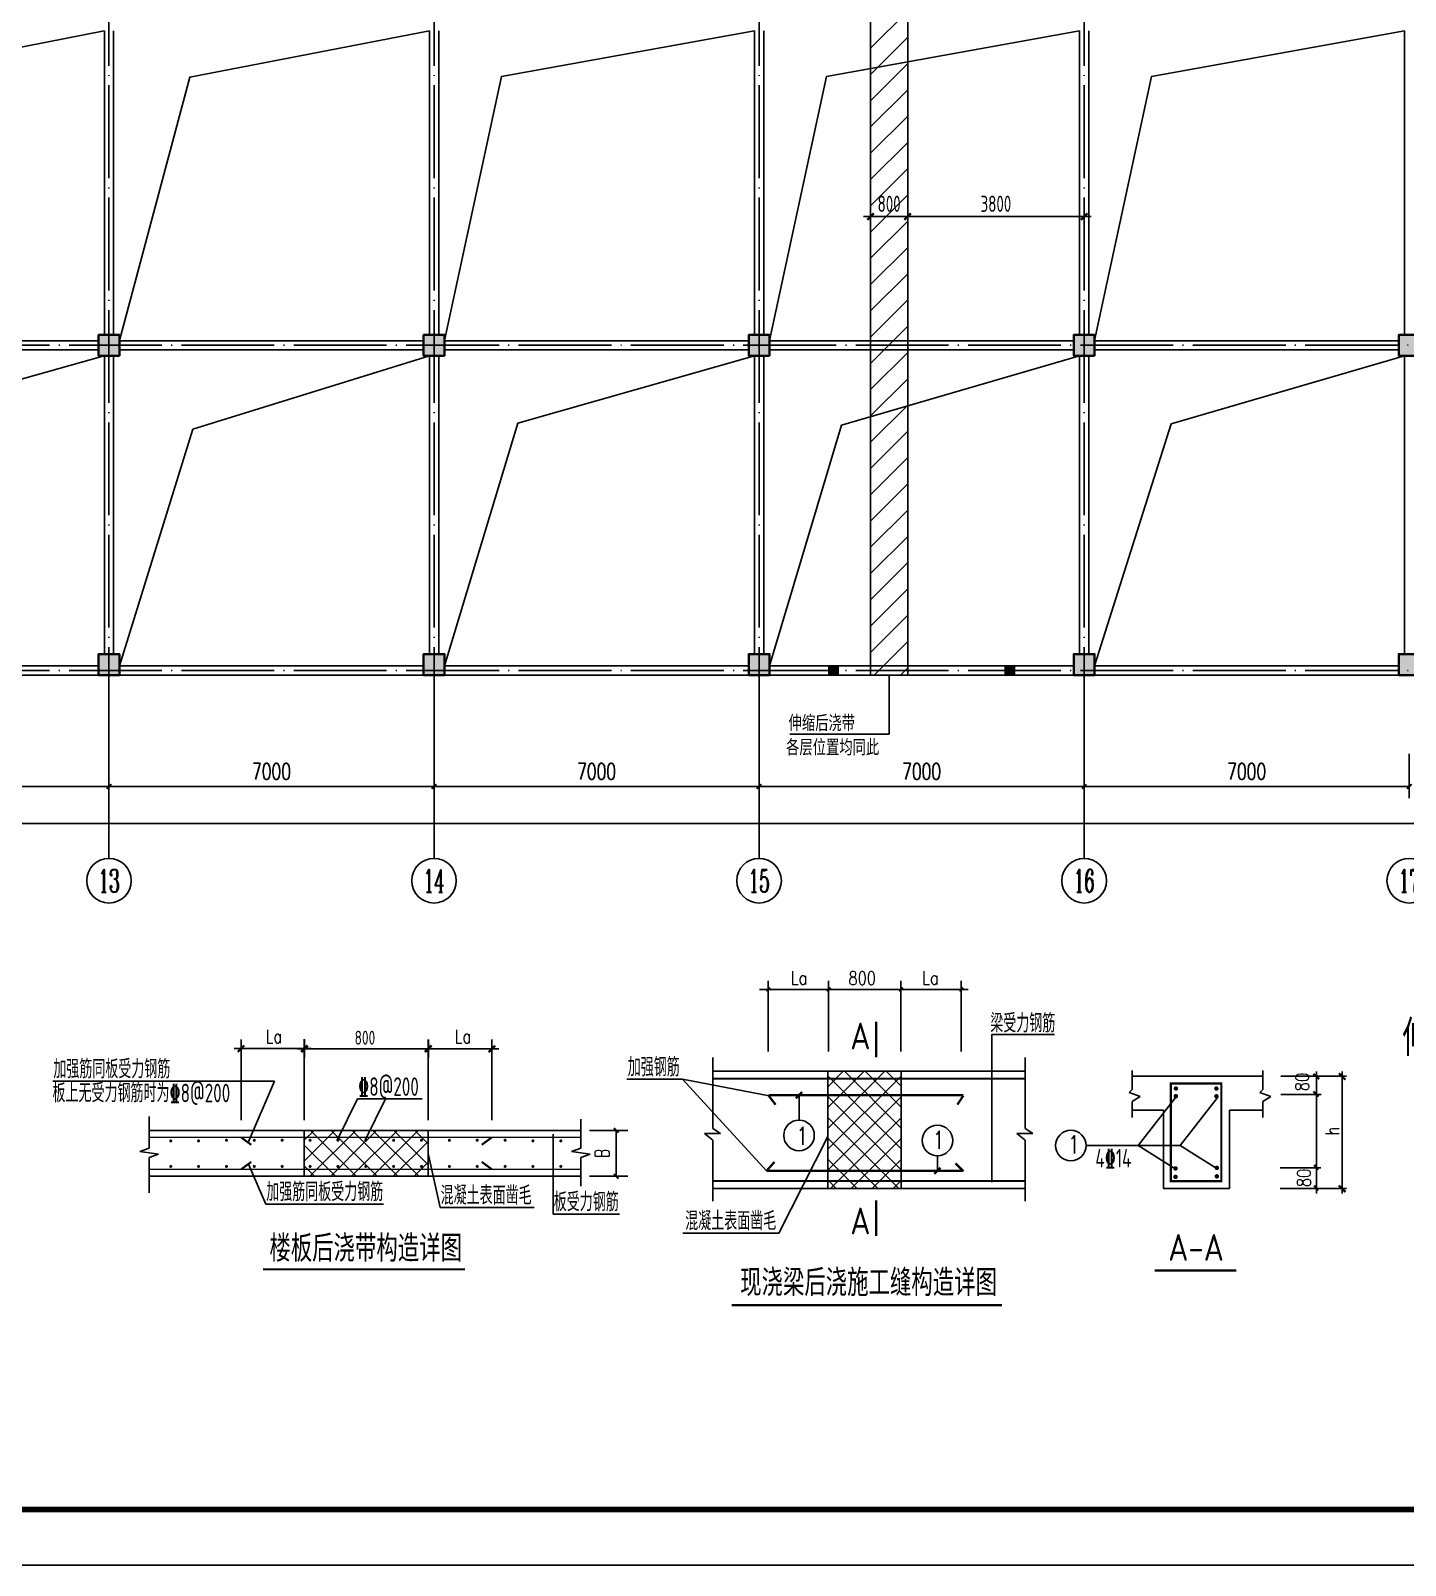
# Model space of a CAD drawing. Extents: x 8243024 to 8945023, y 669070 to 951310.
# Drawn here: x 8877504 to 8907104, y 880030 to 913076 of the extents above; entities that cross this region are included whole.
import ezdxf
from ezdxf.enums import TextEntityAlignment as Align

# ---------------------------------------------------------------- set-up
doc = ezdxf.new("R2010")
doc.units = 0
doc.header["$LTSCALE"] = 1000
doc.linetypes.add('CONTINOUS', pattern=[0])
doc.linetypes.add('DOTE', pattern=[2.42, 2, -0.2, 0.02, -0.2])
doc.layers.get('0').update_dxf_attribs({"linetype": 'CONTINUOUS'})
doc.layers.get('Defpoints').update_dxf_attribs({"linetype": 'CONTINUOUS'})
for name, color, linetype in [('1', 7, 'CONTINUOUS'), ('120', 7, 'CONTINUOUS'), ('AXIS', 3, 'CONTINUOUS'), ('AXIS_TEXT', 7, 'CONTINUOUS'), ('BEAM_CON', 4, 'CONTINUOUS'), ('DIM', 3, 'CONTINUOUS'), ('DIM1', 3, 'CONTINUOUS'), ('DOTE', 1, 'DOTE'), ('HATCH', 254, 'CONTINUOUS'), ('PUB_TE', 7, 'CONTINUOUS'), ('PUB_TEXT', 7, 'CONTINUOUS'), ('PUB_TITLE', 255, 'CONTINUOUS'), ('STAIR', 2, 'CONTINUOUS'), ('TEXT', 7, 'CONTINUOUS'), ('TK', 4, 'CONTINUOUS'), ('柱涂实', 54, 'CONTINUOUS')]:
    doc.layers.add(name, color=color, linetype=linetype)
doc.layers.add('柱', color=2, linetype='CONTINUOUS', lineweight=35)
doc.styles.add('-宋体', font='', dxfattribs={"width": 0.8})
doc.styles.add('_HZTXT', font='tssdeng.shx', dxfattribs={"width": 0.7, "bigfont": 'HZTXT.shx'})
doc.styles.add('_TCH_AXIS', font='COMPLEX', dxfattribs={"bigfont": 'GBCBIG'})
doc.styles.add('COMPLEX', font='COMPLEX')
doc.styles.add('DIM_FONT', font='SIMPLEX', dxfattribs={"width": 0.7, "bigfont": 'GBCBIG'})
doc.styles.get("Standard").update_dxf_attribs({"font": 'tssdeng.shx', "height": 3})
doc.styles.add('TSSD_Dimension', font='Tssdeng.shx', dxfattribs={"width": 0.7, "bigfont": 'tssdchn.shx'})
doc.styles.add('TSSD_REIN', font='Tssdeng.shx', dxfattribs={"width": 0.7, "bigfont": 'hztxt.shx'})
doc.styles.get('-宋体').set_extended_font_data('SimSun')
doc.dimstyles.new('DIMN', dxfattribs={"dimtxt": 300, "dimasz": 100, "dimexe": 250, "dimexo": 300, "dimgap": 150, "dimtad": 1, "dimdec": 0, "dimzin": 0, "dimdsep": 46, "dimtxsty": 'DIM_FONT', "dimblk": 'ARCHTICK', "dimcen": 0.09, "dimclrt": 7, "dimazin": 2, "dimtfac": 1, "dimtdec": 0, "dimtix": 1, "dimtmove": 2, "dimatfit": 3, "dimldrblk": 'ARCHTICK', "dimfxl": 0, "dimtolj": 1, "dimtzin": 0, "dimarcsym": 0})
doc.dimstyles.new('DIMN$0', dxfattribs={"dimtxt": 300, "dimasz": 1, "dimexe": 250, "dimexo": 300, "dimgap": 150, "dimtad": 1, "dimdec": 0, "dimdsep": 46, "dimtxsty": 'DIM_FONT', "dimblk": '_DIMX', "dimcen": 2.5, "dimclrt": 7, "dimadec": 0, "dimazin": 0, "dimtfac": 1, "dimtdec": 0, "dimtix": 1, "dimtmove": 2, "dimatfit": 3, "dimldrblk": '_DIMX', "dimfxl": 0, "dimtolj": 1, "dimtzin": 0, "dimarcsym": 0})
doc.dimstyles.new('TSSD_100_100$0', dxfattribs={"dimtxt": 350, "dimasz": 100, "dimexe": 250, "dimexo": 150, "dimgap": 100, "dimtad": 1, "dimdec": 0, "dimzin": 0, "dimdsep": 46, "dimtxsty": 'TSSD_Dimension', "dimblk": '_TSDBK', "dimblk1": '_TSDBK', "dimblk2": '_TSDBK', "dimsah": 1, "dimcen": 0, "dimclrt": 7, "dimadec": 0, "dimazin": 0, "dimtfac": 1, "dimtdec": 0, "dimtix": 1, "dimtmove": 2, "dimatfit": 3, "dimldrblk": '_TSDBK', "dimfxl": 0, "dimtolj": 1, "dimtzin": 0, "dimarcsym": 0})

# ---------------------------------------------------------------- blocks, each defined once
blk = doc.blocks.new('_ArchTick')
at = {"color": 0, "linetype": 'ByBlock', "const_width": 0.4}
blk.add_lwpolyline([(-0.5, -0.5), (0.5, 0.5)], dxfattribs=at)
blk = doc.blocks.new('*D558')
at = {"layer": 'AXIS', "color": 0, "lineweight": -2}
for p, q in [((8872189, 897501), (8872189, 896551)), ((8879189, 897501), (8879189, 896551)), ((8872189, 896801), (8879189, 896801))]:
    blk.add_line(p, q, dxfattribs=at)
at = {"layer": 'Defpoints', "color": 0}
for p in [(8872189, 897801), (8879189, 897801), (8879189, 896801)]:
    blk.add_point(p, dxfattribs=at)
at = {"layer": 'AXIS', "color": 0, "lineweight": -2, "xscale": 100, "yscale": 100, "zscale": 100, "rotation": 180}
blk.add_blockref('_ArchTick', (8872189, 896801), dxfattribs=at)
at = {"layer": 'AXIS', "color": 0, "lineweight": -2, "xscale": 100, "yscale": 100, "zscale": 100}
blk.add_blockref('_ArchTick', (8879189, 896801), dxfattribs=at)
at = {"layer": 'AXIS', "color": 7, "insert": (8875689, 897126), "char_height": 350, "attachment_point": 5, "style": 'DIM_FONT'}
blk.add_mtext('\\A1;7000', dxfattribs=at)
blk = doc.blocks.new('ARCHTICK')
at = {"layer": 'DIM1'}
blk.add_line((0.99, 0), (-1, 0), dxfattribs=at)
at = {"layer": 'DIM1', "const_width": 0.0955}
blk.add_lwpolyline([(-0.48, -0.48), (0.48, 0.48)], dxfattribs=at)
at = {"layer": 'TK', "linetype": 'Continuous'}
blk.add_line((0, -1.11), (0, 1.22), dxfattribs=at)
blk = doc.blocks.new('*D559')
at = {"layer": 'AXIS', "color": 0, "lineweight": -2}
for p, q in [((8879189, 897501), (8879189, 896551)), ((8886189, 897501), (8886189, 896551)), ((8879189, 896801), (8886189, 896801))]:
    blk.add_line(p, q, dxfattribs=at)
at = {"layer": 'Defpoints', "color": 0}
for p in [(8879189, 897801), (8886189, 897801), (8886189, 896801)]:
    blk.add_point(p, dxfattribs=at)
at = {"layer": 'AXIS', "color": 0, "lineweight": -2, "xscale": 100, "yscale": 100, "zscale": 100, "rotation": 180}
blk.add_blockref('_ArchTick', (8879189, 896801), dxfattribs=at)
at = {"layer": 'AXIS', "color": 0, "lineweight": -2, "xscale": 100, "yscale": 100, "zscale": 100}
blk.add_blockref('_ArchTick', (8886189, 896801), dxfattribs=at)
at = {"layer": 'AXIS', "color": 7, "insert": (8882689, 897126), "char_height": 350, "attachment_point": 5, "style": 'DIM_FONT'}
blk.add_mtext('\\A1;7000', dxfattribs=at)
blk = doc.blocks.new('*D560')
at = {"layer": 'AXIS', "color": 0, "lineweight": -2}
for p, q in [((8886189, 897501), (8886189, 896551)), ((8893189, 897501), (8893189, 896551)), ((8886189, 896801), (8893189, 896801))]:
    blk.add_line(p, q, dxfattribs=at)
at = {"layer": 'Defpoints', "color": 0}
for p in [(8886189, 897801), (8893189, 897801), (8893189, 896801)]:
    blk.add_point(p, dxfattribs=at)
at = {"layer": 'AXIS', "color": 0, "lineweight": -2, "xscale": 100, "yscale": 100, "zscale": 100, "rotation": 180}
blk.add_blockref('_ArchTick', (8886189, 896801), dxfattribs=at)
at = {"layer": 'AXIS', "color": 0, "lineweight": -2, "xscale": 100, "yscale": 100, "zscale": 100}
blk.add_blockref('_ArchTick', (8893189, 896801), dxfattribs=at)
at = {"layer": 'AXIS', "color": 7, "insert": (8889689, 897126), "char_height": 350, "attachment_point": 5, "style": 'DIM_FONT'}
blk.add_mtext('\\A1;7000', dxfattribs=at)
blk = doc.blocks.new('*D561')
at = {"layer": 'AXIS', "color": 0, "lineweight": -2}
for p, q in [((8893189, 897501), (8893189, 896551)), ((8900189, 897501), (8900189, 896551)), ((8893189, 896801), (8900189, 896801))]:
    blk.add_line(p, q, dxfattribs=at)
at = {"layer": 'Defpoints', "color": 0}
for p in [(8893189, 897801), (8900189, 897801), (8900189, 896801)]:
    blk.add_point(p, dxfattribs=at)
at = {"layer": 'AXIS', "color": 0, "lineweight": -2, "xscale": 100, "yscale": 100, "zscale": 100, "rotation": 180}
blk.add_blockref('_ArchTick', (8893189, 896801), dxfattribs=at)
at = {"layer": 'AXIS', "color": 0, "lineweight": -2, "xscale": 100, "yscale": 100, "zscale": 100}
blk.add_blockref('_ArchTick', (8900189, 896801), dxfattribs=at)
at = {"layer": 'AXIS', "color": 7, "insert": (8896689, 897126), "char_height": 350, "attachment_point": 5, "style": 'DIM_FONT'}
blk.add_mtext('\\A1;7000', dxfattribs=at)
blk = doc.blocks.new('*D562')
at = {"layer": 'AXIS', "color": 0, "lineweight": -2}
for p, q in [((8900189, 897501), (8900189, 896551)), ((8907189, 897501), (8907189, 896551)), ((8900189, 896801), (8907189, 896801))]:
    blk.add_line(p, q, dxfattribs=at)
at = {"layer": 'Defpoints', "color": 0}
for p in [(8900189, 897801), (8907189, 897801), (8907189, 896801)]:
    blk.add_point(p, dxfattribs=at)
at = {"layer": 'AXIS', "color": 0, "lineweight": -2, "xscale": 100, "yscale": 100, "zscale": 100, "rotation": 180}
blk.add_blockref('_ArchTick', (8900189, 896801), dxfattribs=at)
at = {"layer": 'AXIS', "color": 0, "lineweight": -2, "xscale": 100, "yscale": 100, "zscale": 100}
blk.add_blockref('_ArchTick', (8907189, 896801), dxfattribs=at)
at = {"layer": 'AXIS', "color": 7, "insert": (8903689, 897126), "char_height": 350, "attachment_point": 5, "style": 'DIM_FONT'}
blk.add_mtext('\\A1;7000', dxfattribs=at)
blk = doc.blocks.new('*D567')
at = {"layer": 'AXIS', "color": 0, "lineweight": -2}
for p, q in [((8801889, 897201), (8801889, 895751)), ((8930189, 897201), (8930189, 895751)), ((8801889, 896001), (8930189, 896001))]:
    blk.add_line(p, q, dxfattribs=at)
at = {"layer": 'Defpoints', "color": 0}
for p in [(8801889, 897501), (8930189, 897501), (8930189, 896001)]:
    blk.add_point(p, dxfattribs=at)
at = {"layer": 'AXIS', "color": 0, "lineweight": -2, "xscale": 100, "yscale": 100, "zscale": 100, "rotation": 180}
blk.add_blockref('_ArchTick', (8801889, 896001), dxfattribs=at)
at = {"layer": 'AXIS', "color": 0, "lineweight": -2, "xscale": 100, "yscale": 100, "zscale": 100}
blk.add_blockref('_ArchTick', (8930189, 896001), dxfattribs=at)
at = {"layer": 'AXIS', "color": 7, "insert": (8866039, 896326), "char_height": 350, "attachment_point": 5, "style": 'DIM_FONT'}
blk.add_mtext('\\A1;128300', dxfattribs=at)
blk = doc.blocks.new('_AXISO')
blk.add_circle((0, 0), 0.5)
at = {"layer": 'AXIS_TEXT', "style": 'COMPLEX', "width": 1.041667}
blk.add_attdef('A', text='', height=0.56, dxfattribs=at).set_placement((-0.25, -0.28), (0.25, -0.28), align=Align.FIT)
blk = doc.blocks.new('1b')
at = {"layer": '柱涂实'}
for points in [[(7874499, 887933), (7874499, 888383), (7874049, 888383), (7874049, 887933)], [(7881499, 887933), (7881499, 888383), (7881049, 888383), (7881049, 887933)], [(7888499, 887933), (7888499, 888383), (7888049, 888383), (7888049, 887933)], [(7895499, 887933), (7895499, 888383), (7895049, 888383), (7895049, 887933)], [(7902499, 887933), (7902499, 888383), (7902049, 888383), (7902049, 887933)], [(7874499, 881058), (7874499, 881508), (7874049, 881508), (7874049, 881058)], [(7881499, 881058), (7881499, 881508), (7881049, 881508), (7881049, 881058)], [(7888499, 881058), (7888499, 881508), (7888049, 881508), (7888049, 881058)], [(7895499, 881058), (7895499, 881508), (7895049, 881508), (7895049, 881058)], [(7902499, 881058), (7902499, 881508), (7902049, 881508), (7902049, 881058)]]:
    blk.add_hatch(color=256, dxfattribs=at).paths.add_polyline_path(points)
at = {"layer": 'BEAM_CON'}
for p, q in [((7874174, 888383), (7874174, 894933)), ((7874374, 888383), (7874374, 894933)), ((7881174, 888383), (7881174, 894933)), ((7881374, 888383), (7881374, 894933)), ((7888174, 888383), (7888174, 894933)), ((7888374, 888383), (7888374, 894933)), ((7895174, 888383), (7895174, 894933)), ((7895374, 888383), (7895374, 894933)), ((7902174, 888383), (7902174, 894933)), ((7867499, 888258), (7874049, 888258)), ((7867499, 888058), (7874049, 888058)), ((7874499, 888258), (7881049, 888258)), ((7874499, 888058), (7881049, 888058)), ((7881499, 888258), (7888049, 888258)), ((7881499, 888058), (7888049, 888058)), ((7888499, 888258), (7895049, 888258)), ((7888499, 888058), (7895049, 888058)), ((7895499, 888258), (7902049, 888258)), ((7895499, 888058), (7902049, 888058)), ((7874174, 881508), (7874174, 887933)), ((7874374, 881508), (7874374, 887933)), ((7881174, 881508), (7881174, 887933)), ((7881374, 881508), (7881374, 887933)), ((7888174, 881508), (7888174, 887933)), ((7888374, 881508), (7888374, 887933)), ((7895174, 881508), (7895174, 887933)), ((7895374, 881508), (7895374, 887933)), ((7902174, 881508), (7902174, 887933)), ((7867499, 881258), (7874049, 881258)), ((7867499, 881058), (7874049, 881058)), ((7874499, 881258), (7881049, 881258)), ((7874499, 881058), (7881049, 881058)), ((7881499, 881258), (7888049, 881258)), ((7881499, 881058), (7888049, 881058)), ((7888499, 881258), (7895049, 881258)), ((7888499, 881058), (7895049, 881058)), ((7895499, 881258), (7902049, 881258)), ((7895499, 881058), (7902049, 881058))]:
    blk.add_line(p, q, dxfattribs=at)
at = {"layer": '柱'}
for points in [[(7874499, 887933), (7874499, 888383), (7874049, 888383), (7874049, 887933)], [(7881499, 887933), (7881499, 888383), (7881049, 888383), (7881049, 887933)], [(7888499, 887933), (7888499, 888383), (7888049, 888383), (7888049, 887933)], [(7895499, 887933), (7895499, 888383), (7895049, 888383), (7895049, 887933)], [(7902499, 887933), (7902499, 888383), (7902049, 888383), (7902049, 887933)], [(7874499, 881058), (7874499, 881508), (7874049, 881508), (7874049, 881058)], [(7881499, 881058), (7881499, 881508), (7881049, 881508), (7881049, 881058)], [(7888499, 881058), (7888499, 881508), (7888049, 881508), (7888049, 881058)], [(7895499, 881058), (7895499, 881508), (7895049, 881508), (7895049, 881058)], [(7902499, 881058), (7902499, 881508), (7902049, 881508), (7902049, 881058)]]:
    blk.add_lwpolyline(points, close=True, dxfattribs=at)
at = {"layer": '柱涂实', "linetype": 'Continuous'}
for points in [[(7874499, 887933), (7874499, 888383), (7874049, 888383), (7874049, 887933)], [(7881499, 887933), (7881499, 888383), (7881049, 888383), (7881049, 887933)], [(7888499, 887933), (7888499, 888383), (7888049, 888383), (7888049, 887933)], [(7895499, 887933), (7895499, 888383), (7895049, 888383), (7895049, 887933)], [(7902499, 887933), (7902499, 888383), (7902049, 888383), (7902049, 887933)], [(7874499, 881058), (7874499, 881508), (7874049, 881508), (7874049, 881058)], [(7881499, 881058), (7881499, 881508), (7881049, 881508), (7881049, 881058)], [(7888499, 881058), (7888499, 881508), (7888049, 881508), (7888049, 881058)], [(7895499, 881058), (7895499, 881508), (7895049, 881508), (7895049, 881058)], [(7902499, 881058), (7902499, 881508), (7902049, 881508), (7902049, 881058)]]:
    blk.add_lwpolyline(points, close=True, dxfattribs=at)
blk = doc.blocks.new('_DIMX')
blk.add_line((-150, 0), (150, 0))
at = {"const_width": 50}
blk.add_lwpolyline([(-70, -70), (70, 70)], dxfattribs=at)
blk = doc.blocks.new('*D3665')
at = {"layer": 'AXIS', "color": 0, "lineweight": -2}
for p, q in [((8889537, 889395), (8890361, 889395)), ((8890111, 889395), (8890111, 888407)), ((8889537, 888407), (8890361, 888407))]:
    blk.add_line(p, q, dxfattribs=at)
at = {"layer": 'Defpoints', "color": 0}
for p in [(8889237, 889395), (8889237, 888407), (8890111, 888407)]:
    blk.add_point(p, dxfattribs=at)
at = {"layer": 'AXIS', "color": 0, "lineweight": -2, "xscale": 100, "yscale": 100, "zscale": 100}
for p, rotation in [((8890111, 889395), 90), ((8890111, 888407), 270)]:
    blk.add_blockref('_ArchTick', p, dxfattribs=dict(at, rotation=rotation))
at = {"layer": 'AXIS', "color": 7, "insert": (8889811, 888901), "char_height": 300, "attachment_point": 5, "rotation": 90, "style": 'DIM_FONT'}
blk.add_mtext('\\A1;B', dxfattribs=at)
blk = doc.blocks.new('_TSDBK')
blk.add_line((-1, 0), (1.5, 0))
at = {"const_width": 0.5}
blk.add_lwpolyline([(-0.7, -0.7), (0.7, 0.7)], dxfattribs=at)
blk = doc.blocks.new('*D3759')
at = {"layer": 'Defpoints', "color": 0}
for p in [(8896389, 909074), (8895589, 908489), (8896389, 908489)]:
    blk.add_point(p, dxfattribs=at)
at = {"layer": 'DIM', "color": 0, "lineweight": -2}
for p, q in [((8895589, 908639), (8895589, 909324)), ((8896389, 908639), (8896389, 909324)), ((8895689, 909074), (8896289, 909074))]:
    blk.add_line(p, q, dxfattribs=at)
at = {"layer": 'DIM', "color": 0, "lineweight": -2, "xscale": 100, "yscale": 100, "zscale": 100, "rotation": 180}
blk.add_blockref('_TSDBK', (8895589, 909074), dxfattribs=at)
at = {"layer": 'DIM', "color": 0, "lineweight": -2, "xscale": 100, "yscale": 100, "zscale": 100}
blk.add_blockref('_TSDBK', (8896389, 909074), dxfattribs=at)
at = {"layer": 'DIM', "color": 7, "insert": (8895989, 909349), "char_height": 350, "attachment_point": 5, "style": 'TSSD_Dimension'}
blk.add_mtext('\\A1;800', dxfattribs=at)
blk = doc.blocks.new('*D3760')
at = {"layer": 'Defpoints', "color": 0}
for p in [(8900189, 909074), (8896389, 908489), (8900189, 908489)]:
    blk.add_point(p, dxfattribs=at)
at = {"layer": 'DIM', "color": 0, "lineweight": -2}
for p, q in [((8896389, 908639), (8896389, 909324)), ((8900189, 908639), (8900189, 909324)), ((8896489, 909074), (8900089, 909074))]:
    blk.add_line(p, q, dxfattribs=at)
at = {"layer": 'DIM', "color": 0, "lineweight": -2, "xscale": 100, "yscale": 100, "zscale": 100, "rotation": 180}
blk.add_blockref('_TSDBK', (8896389, 909074), dxfattribs=at)
at = {"layer": 'DIM', "color": 0, "lineweight": -2, "xscale": 100, "yscale": 100, "zscale": 100}
blk.add_blockref('_TSDBK', (8900189, 909074), dxfattribs=at)
at = {"layer": 'DIM', "color": 7, "insert": (8898289, 909349), "char_height": 350, "attachment_point": 5, "style": 'TSSD_Dimension'}
blk.add_mtext('\\A1;3800', dxfattribs=at)

msp = doc.modelspace()

# ---------------------------------------------------------------- hatches: boundary and pattern name
h = msp.add_hatch()
h.set_pattern_fill('HOLE_MATETIEL', color=256, scale=100, style=0, pattern_type=2)
h.set_pattern_definition([(45, (8769962.65, 956908.12), (-224.5064, 224.5064), []), (135, (8769962.65, 956908.12), (-224.5064, -224.5064), [])])
h.paths.add_polyline_path([(8896245.8, 890667.1), (8894670.5, 890667.1), (8894670.5, 890509), (8896245.8, 890509)])
h.paths.add_polyline_path([(8896245.8, 890509), (8894670.5, 890509), (8894670.5, 890153.4), (8896245.8, 890153.4)])
h.paths.add_polyline_path([(8896245.8, 890153.4), (8894670.5, 890153.4), (8894670.5, 888526.2), (8896245.8, 888526.2)])
h.paths.add_polyline_path([(8896245.8, 888526.2), (8894670.5, 888526.2), (8894670.5, 888304.5), (8896245.8, 888304.5)])
h.paths.add_polyline_path([(8896245.8, 888304.5), (8894670.5, 888304.5), (8894670.5, 888146.5), (8896245.8, 888146.5)])
h = msp.add_hatch()
h.set_pattern_fill('HOLE_MATETIEL', color=256, scale=100, style=0, pattern_type=2)
h.set_pattern_definition([(45, (8746392.4, 956034.18), (-224.5064, 224.5064), []), (135, (8746392.4, 956034.18), (-224.5064, -224.5064), [])])
h.paths.add_polyline_path([(8886061.4, 889244.8), (8886061.4, 889394.8), (8883394.7, 889394.8), (8883394.7, 889244.8)])
h.paths.add_polyline_path([(8883394.7, 889244.8), (8883394.7, 888557.2), (8886061.4, 888557.2), (8886061.4, 889244.8)])
h.paths.add_polyline_path([(8884703.1, 889182.4, -1), (8884735.6, 889182.4, -1)], flags=16)
h.paths.add_polyline_path([(8884735.6, 888619.5, -1), (8884703.1, 888619.5, -1)], flags=16)
h.paths.add_polyline_path([(8884135.6, 889182.4, -1), (8884103.1, 889182.4, -1)], flags=16)
h.paths.add_polyline_path([(8884135.6, 888619.5, -1), (8884103.1, 888619.5, -1)], flags=16)
h.paths.add_polyline_path([(8885303.1, 889182.4, -1), (8885335.6, 889182.4, -1)], flags=16)
h.paths.add_polyline_path([(8885303.1, 888619.5, -1), (8885335.6, 888619.5, -1)], flags=16)
h.paths.add_polyline_path([(8883535.6, 889182.4, -1), (8883503.1, 889182.4, -1)], flags=16)
h.paths.add_polyline_path([(8883535.6, 888619.5, -1), (8883503.1, 888619.5, -1)], flags=16)
h.paths.add_polyline_path([(8885903.1, 889182.4, -1), (8885935.6, 889182.4, -1)], flags=16)
h.paths.add_polyline_path([(8885903.1, 888619.5, -1), (8885935.6, 888619.5, -1)], flags=16)
h.paths.add_polyline_path([(8886061.4, 888407.2), (8886061.4, 888557.2), (8883394.7, 888557.2), (8883394.7, 888407.2)])
at = {"layer": 'HATCH'}
h = msp.add_hatch(dxfattribs=at)
h.set_pattern_fill('METAL', color=256, scale=100, style=0)
h.set_pattern_definition([(45, (111941.84, -2e-09), (-282.842712, 282.842712), [])])
h.paths.add_polyline_path([(8896389.1, 941401.3), (8895589.1, 941401.3), (8895589.1, 899201.3), (8896389.1, 899201.3)])
for points in [[(8894889.1, 899401.3), (8894689.1, 899401.3), (8894689.1, 899201.3), (8894889.1, 899201.3)], [(8898689.2, 899401.3), (8898489.2, 899401.3), (8898489.2, 899201.3), (8898689.2, 899201.3)]]:
    msp.add_hatch(color=256, dxfattribs=at).paths.add_polyline_path(points)

# ---------------------------------------------------------------- linework, layer by layer
for p, q in [((8895989.1, 897928.7), (8895989.1, 899201.3)), ((8893848.3, 897928.7), (8895989.1, 897928.7)), ((8892195.5, 890968.2), (8892195.5, 889439.4)), ((8898919.1, 890968.2), (8898919.1, 889439.4)), ((8884103.8, 889182.4), (8884540.3, 890074.3)), ((8884540.3, 890074.3), (8885931.5, 890074.3)), ((8884708.9, 889182.4), (8885145.3, 890074.3)), ((8894049.2, 889773.1), (8894049.2, 890153.4)), ((8902164.7, 890107.2), (8901354.8, 889067.6)), ((8903064.8, 890107.2), (8902254.8, 889067.6)), ((8894049.2, 889616.2), (8894049.2, 889813.3)), ((8892360, 889329.7), (8892012.6, 889329.7)), ((8892012.6, 889329.7), (8892195.5, 889183.5)), ((8892195.5, 889439.4), (8892360, 889329.7)), ((8898736.3, 889329.7), (8898919.1, 889183.5)), ((8899083.7, 889329.7), (8898736.3, 889329.7)), ((8898919.1, 889439.4), (8899083.7, 889329.7)), ((8892195.5, 889183.5), (8892195.5, 887869)), ((8898919.1, 889183.5), (8898919.1, 887869)), ((8902254.8, 889067.6), (8900231, 889067.6)), ((8902164.7, 888562.2), (8901354.8, 889067.6)), ((8903064.8, 888562.2), (8902254.8, 889067.6)), ((8886061.4, 888901), (8886319.7, 887733.1)), ((8897030.1, 888848.6), (8897030.1, 888526.2))]:
    msp.add_line(p, q)
at = {"color": 0, "linetype": 'ByBlock'}
for p, q in [((8882033.6, 889612.3), (8882033.6, 891350.9)), ((8883394.7, 889612.3), (8883394.7, 891356.1)), ((8883400.9, 890961.3), (8883400.9, 891350.9)), ((8886061.4, 889612.3), (8886061.4, 891350.9)), ((8886067.6, 890961.3), (8886067.6, 891350.9)), ((8887434.8, 889612.3), (8887434.8, 891350.9)), ((8883393.7, 891156.1), (8881883.6, 891156.1)), ((8883401.9, 891150.9), (8886066.6, 891150.9)), ((8886062.4, 891150.9), (8887583.3, 891150.9)), ((8883394.7, 889612.3), (8883394.7, 890454.9)), ((8886061.4, 889612.3), (8886061.4, 890454.9))]:
    msp.add_line(p, q, dxfattribs=at)
for points in [[(8895589.1, 941401.3), (8896389.1, 941401.3), (8896389.1, 899201.3), (8895589.1, 899201.3)], [(8894689.1, 899401.3), (8894889.1, 899401.3), (8894889.1, 899201.3), (8894689.1, 899201.3)]]:
    msp.add_lwpolyline(points, close=True)
for points in [[(8879089.1, 913076.3), (8873675.5, 912008), (8872414.1, 906401.3)], [(8886089.1, 913076.3), (8880927.3, 912076.7), (8879414.1, 906401.3)], [(8893089.1, 913076.3), (8887642.5, 912091.6), (8886414.1, 906401.3)], [(8900089.1, 913076.3), (8894642.5, 912091.6), (8893414.1, 906401.3)], [(8907089.1, 913076.3), (8901642.5, 912091.6), (8900414.1, 906401.3)], [(8879089.1, 906076.3), (8873906.2, 904616.1), (8872414.1, 899401.3)], [(8886089.1, 906076.3), (8880998.5, 904495), (8879414.1, 899401.3)], [(8893089.1, 906076.3), (8887996.4, 904625.2), (8886414.1, 899401.3)], [(8900089.1, 906076.3), (8894963.6, 904585.1), (8893414.1, 899401.3)], [(8907089.1, 906076.3), (8902063.9, 904608.8), (8900414.1, 899401.3)]]:
    msp.add_lwpolyline(points)
at = {"elevation": -337500}
msp.add_lwpolyline([(8898489.2, 899401.3), (8898689.2, 899401.3), (8898689.2, 899201.3), (8898489.2, 899201.3)], close=True, dxfattribs=at)
for points, const_width in [([(8880056.4, 889244.8), (8889348.4, 889244.8)], 30), ([(8882035.2, 889244.8), (8882253, 889085.3)], 45), ([(8887434.8, 889244.8), (8887217, 889085.3)], 45), ([(8882035.2, 888557.2), (8882253, 888716.7)], 45), ([(8887434.8, 888557.2), (8887217, 888716.7)], 45), ([(8880056.4, 888557.2), (8889348.4, 888557.2)], 30), ([(8881727.7, 888557.2), (8887728.4, 888557.2)], 30), ([(8895709.5, 887119.1), (8895709.5, 887890)], 48), ([(8901704.7, 886379.6), (8903464.4, 886379.6)], 48)]:
    msp.add_lwpolyline(points, dxfattribs=dict(const_width=const_width))
at = {"layer": '1', "color": 3, "linetype": 'CONTINOUS'}
for p, q in [((8877979.5, 890452.9), (8882754.6, 890452.9)), ((8882185, 889135), (8882754.6, 890452.9)), ((8880056.4, 889694.8), (8880056.4, 889012.8)), ((8889348.4, 889636), (8889348.4, 889012.8)), ((8880056.4, 889394.8), (8889348.4, 889394.8)), ((8883394.7, 889394.8), (8883394.7, 888407.2)), ((8886061.4, 889394.8), (8886061.4, 888407.2)), ((8888755.8, 889314.1), (8888755.8, 887590.8)), ((8880056.4, 889012.8), (8879856.4, 888942.8)), ((8889348.4, 889012.8), (8889148.4, 888942.8)), ((8879856.4, 888942.8), (8880256.4, 888882.8)), ((8880256.4, 888882.8), (8880056.4, 888812.8)), ((8880056.4, 888812.8), (8880056.4, 888053.6)), ((8882190.5, 888670.9), (8882563.8, 887808.3)), ((8889148.4, 888942.8), (8889548.4, 888882.8)), ((8889548.4, 888882.8), (8889348.4, 888812.8)), ((8889348.4, 888812.8), (8889348.4, 888190.7)), ((8880056.4, 888407.2), (8882894.7, 888407.2)), ((8882894.7, 888407.2), (8889348.4, 888407.2)), ((8882563.8, 887808.3), (8885097.5, 887808.3)), ((8888755.8, 887590.8), (8890184.3, 887590.8))]:
    msp.add_line(p, q, dxfattribs=at)
at = {"layer": '1', "color": 3, "linetype": 'CONTINOUS', "const_width": 32.5}
for points in [[(8880503.1, 889168.9, 1), (8880535.6, 889168.9, 1)], [(8881103.1, 889168.9, 1), (8881135.6, 889168.9, 1)], [(8881703.1, 889182.4, 1), (8881735.6, 889182.4, 1)], [(8882303.1, 889182.4, 1), (8882335.6, 889182.4, 1)], [(8882903.1, 889182.4, 1), (8882935.6, 889182.4, 1)], [(8883503.1, 889182.4, 1), (8883535.6, 889182.4, 1)], [(8884103.1, 889182.4, 1), (8884135.6, 889182.4, 1)], [(8884703.1, 889182.4, 1), (8884735.6, 889182.4, 1)], [(8885303.1, 889182.4, 1), (8885335.6, 889182.4, 1)], [(8885903.1, 889182.4, 1), (8885935.6, 889182.4, 1)], [(8886503.1, 889182.4, 1), (8886535.6, 889182.4, 1)], [(8887103.1, 889182.4, 1), (8887135.6, 889182.4, 1)], [(8887703.1, 889182.4, 1), (8887735.6, 889182.4, 1)], [(8888303.1, 889168.9, 1), (8888335.6, 889168.9, 1)], [(8888903.1, 889168.9, 1), (8888935.6, 889168.9, 1)], [(8880503.1, 888619.5, 1), (8880535.6, 888619.5, 1)], [(8881103.1, 888619.5, 1), (8881135.6, 888619.5, 1)], [(8881703.1, 888619.5, 1), (8881735.6, 888619.5, 1)], [(8882303.1, 888619.5, 1), (8882335.6, 888619.5, 1)], [(8882903.1, 888619.5, 1), (8882935.6, 888619.5, 1)], [(8883503.1, 888619.5, 1), (8883535.6, 888619.5, 1)], [(8884103.1, 888619.5, 1), (8884135.6, 888619.5, 1)], [(8884703.1, 888619.5, 1), (8884735.6, 888619.5, 1)], [(8885303.1, 888619.5, 1), (8885335.6, 888619.5, 1)], [(8885903.1, 888619.5, 1), (8885935.6, 888619.5, 1)], [(8886503.1, 888619.5, 1), (8886535.6, 888619.5, 1)], [(8887103.1, 888619.5, 1), (8887135.6, 888619.5, 1)], [(8887703.1, 888619.5, 1), (8887735.6, 888619.5, 1)], [(8888303.1, 888619.5, 1), (8888335.6, 888619.5, 1)], [(8888903.1, 888619.5, 1), (8888935.6, 888619.5, 1)]]:
    msp.add_lwpolyline(points, format="xyb", close=True, dxfattribs=at)
at = {"layer": '120', "color": 7, "const_width": 48}
msp.add_lwpolyline([(8895709.5, 890966.1), (8895709.5, 891737)], dxfattribs=at)
at = {"layer": 'AXIS'}
for p, q in [((8879189.1, 897801.3), (8879189.1, 895251.3)), ((8886189.1, 897801.3), (8886189.1, 895251.3)), ((8893189.1, 897801.3), (8893189.1, 895251.3)), ((8900189.1, 897801.3), (8900189.1, 895251.3))]:
    msp.add_line(p, q, dxfattribs=at)
at = {"layer": 'Defpoints', "color": 0, "linetype": 'ByBlock'}
for p in [(8882033.6, 891156.1), (8883400.9, 890961.3), (8886067.6, 891150.9), (8886067.6, 890961.3)]:
    msp.add_point(p, dxfattribs=at)
at = {"layer": 'DOTE'}
for p, q in [((8879189.1, 897801.3), (8879189.1, 942801.3)), ((8886189.1, 897801.3), (8886189.1, 942801.3)), ((8893189.1, 897801.3), (8893189.1, 942801.3)), ((8900189.1, 897801.3), (8900189.1, 942801.3)), ((8800889.1, 906301.3), (8931189.1, 906301.3)), ((8800889.1, 899301.3), (8931189.1, 899301.3))]:
    msp.add_line(p, q, dxfattribs=at)
at = {"layer": 'PUB_TEXT'}
for p, q in [((8893381.5, 891094), (8893381.5, 892614.6)), ((8894683, 891094), (8894683, 892614.6)), ((8896241.7, 891094), (8896241.7, 892614.6)), ((8897540.6, 891094), (8897540.6, 892614.6)), ((8893195.9, 892429.1), (8897689.1, 892429.1)), ((8898199, 891463), (8899553.2, 891463)), ((8898199, 888277), (8898199, 891463)), ((8892181.5, 890667.1), (8898915, 890667.1)), ((8894670.5, 888135.4), (8894670.5, 890667.1)), ((8896245.8, 888135.4), (8896245.8, 890667.1)), ((8901220.8, 890276.3), (8901220.8, 890684.7)), ((8904038.6, 890276.3), (8904038.6, 890684.7)), ((8905188.6, 888033.1), (8905188.6, 890662.4)), ((8905744.6, 888033.1), (8905744.6, 890662.4)), ((8891542.3, 890494.9), (8890343.5, 890494.9)), ((8891542.3, 890494.9), (8893405.9, 890138.5)), ((8893351.7, 888526.2), (8891542.3, 890494.9)), ((8901220.8, 890559.8), (8904038.6, 890559.8)), ((8904422.5, 890560.3), (8905839.1, 890560.3)), ((8901156.3, 890211.8), (8901220.8, 890276.3)), ((8901392.9, 890125.9), (8901156.3, 890211.8)), ((8901220.8, 890018.4), (8901392.9, 890125.9)), ((8901220.8, 889674.5), (8901220.8, 890018.4)), ((8903974.1, 890211.8), (8904038.6, 890276.3)), ((8904210.7, 890125.9), (8903974.1, 890211.8)), ((8904038.6, 890018.4), (8904210.7, 890125.9)), ((8904038.6, 889674.5), (8904038.6, 890018.4)), ((8904422.5, 890171.1), (8905295.1, 890171.1)), ((8901220.8, 889828.9), (8901897.3, 889828.9)), ((8901897.3, 888143.7), (8901897.3, 889828.9)), ((8903318.4, 888143.7), (8903318.4, 889828.9)), ((8903318.4, 889828.9), (8904038.6, 889828.9)), ((8894670.5, 889261.2), (8893612.9, 887182.2)), ((8904409.4, 888587.3), (8905282, 888587.3)), ((8892181.5, 888146.5), (8898915, 888146.5)), ((8901897.3, 888143.7), (8903318.4, 888143.7)), ((8904406.8, 888143.3), (8905839.1, 888143.3)), ((8888346.6, 887733.1), (8886319.7, 887733.1)), ((8893612.9, 887182.2), (8891545.8, 887182.2))]:
    msp.add_line(p, q, dxfattribs=at)
at = {"layer": 'PUB_TEXT', "const_width": 48}
for points in [[(8893340.9, 892400.1), (8893429.4, 892466.5)], [(8894642.3, 892398.7), (8894730.9, 892465)], [(8896201.1, 892398.7), (8896289.6, 892465)], [(8897500, 892398.7), (8897588.6, 892465)], [(8905251.3, 890500.4), (8905124.5, 890611.2)], [(8905816, 890484.5), (8905673.3, 890627.1)], [(8892181.5, 890509), (8898915, 890509)], [(8893392.4, 890153.4), (8897587.8, 890153.4)], [(8893392.4, 890144.6), (8893544.8, 889948.7)], [(8897587.8, 890144.6), (8897457.1, 889948.7)], [(8905235.5, 890124.4), (8905124.5, 890235.3)], [(8893519.1, 888714.4), (8893344.9, 888518.4)], [(8897417.5, 888688.1), (8897591.8, 888514)], [(8905222.4, 888540), (8905143.2, 888650.9)], [(8892181.5, 888304.5), (8898915, 888304.5)], [(8893351.7, 888526.2), (8897579.6, 888526.2)], [(8905222.4, 888096), (8905143.2, 888206.9)], [(8905816, 888067.5), (8905673.3, 888210)], [(8882505, 886402.6), (8886859, 886402.6)], [(8892595.2, 885629.6), (8898418.4, 885629.6)]]:
    msp.add_lwpolyline(points, dxfattribs=at)
msp.add_lwpolyline([(8902055.8, 888303.6), (8902055.8, 890402.7), (8903143.8, 890402.7), (8903143.8, 888303.6)], close=True, dxfattribs=at)
for points in [[(8902140.7, 890296.7, 1), (8902188.7, 890296.7, 1)], [(8903012.2, 890296.7, 1), (8903060.2, 890296.7, 1)], [(8902140.7, 890131.2, 1), (8902188.7, 890131.2, 1)], [(8903012.2, 890131.2, 1), (8903060.2, 890131.2, 1)], [(8903022.6, 888587.7, 1), (8903070.6, 888587.7, 1)], [(8902131.7, 888575.6, 1), (8902179.7, 888575.6, 1)], [(8902131.7, 888393.5, 1), (8902179.7, 888393.5, 1)], [(8903022.6, 888405.6, 1), (8903070.6, 888405.6, 1)]]:
    msp.add_lwpolyline(points, format="xyb", close=True, dxfattribs=at)
at = {"layer": 'PUB_TEXT'}
for centre in [(8894049.2, 889287.3), (8897030.1, 889177.5), (8899902, 889068.2)]:
    msp.add_circle(centre, 329, dxfattribs=at)
at = {"layer": 'PUB_TITLE'}
msp.add_lwpolyline([(8793582.9, 880029.7), (8945022.9, 880029.7), (8945022.9, 951309.7), (8793582.9, 951309.7)], close=True, dxfattribs=at)
at = {"layer": 'PUB_TITLE', "const_width": 120}
msp.add_lwpolyline([(8796582.9, 881229.7), (8943822.9, 881229.7), (8943822.9, 950109.7), (8796582.9, 950109.7)], close=True, dxfattribs=at)

# ---------------------------------------------------------------- block references
at = {"color": 0, "linetype": 'ByBlock', "rotation": 180}
for p in [(8882033.6, 891156.1), (8883400.9, 891150.9), (8886061.4, 891150.9)]:
    msp.add_blockref('_DIMX', p, dxfattribs=at)
at = {"color": 0, "linetype": 'ByBlock'}
for p in [(8883394.7, 891156.1), (8886067.6, 891150.9), (8887434.8, 891150.9)]:
    msp.add_blockref('_DIMX', p, dxfattribs=at)
at = {"color": 0, "linetype": 'ByBlock', "xscale": 0.9599999999627471, "yscale": 0.9599999999627471, "zscale": 0.9599999999627471}
for p in [(8894049.2, 890153.4), (8897030.1, 888526.2)]:
    msp.add_blockref('_DIMX', p, dxfattribs=at)
at = {"layer": 'AXIS'}
ref = msp.add_blockref('_AXISO', (8879189.1, 894771.3), dxfattribs=dict(at, xscale=-960, yscale=960, zscale=960, rotation=180))
ref.add_attrib('A', '13', dxfattribs={"layer": 'AXIS_TEXT', "height": 489.59, "style": '_TCH_AXIS', "width": 0.680821}).set_placement((8878959, 894526.5), (8879419.3, 894526.5), align=Align.FIT)
ref = msp.add_blockref('_AXISO', (8886189.1, 894771.3), dxfattribs=dict(at, xscale=-960, yscale=960, zscale=960, rotation=180))
ref.add_attrib('A', '14', dxfattribs={"layer": 'AXIS_TEXT', "height": 489.59, "style": '_TCH_AXIS', "width": 0.636898}).set_placement((8885959, 894526.5), (8886419.3, 894526.5), align=Align.FIT)
ref = msp.add_blockref('_AXISO', (8893189.1, 894771.3), dxfattribs=dict(at, xscale=-960, yscale=960, zscale=960, rotation=180))
ref.add_attrib('A', '15', dxfattribs={"layer": 'AXIS_TEXT', "height": 489.59, "style": '_TCH_AXIS', "width": 0.680821}).set_placement((8892959, 894526.5), (8893419.3, 894526.5), align=Align.FIT)
ref = msp.add_blockref('_AXISO', (8900189.1, 894771.3), dxfattribs=dict(at, xscale=-960, yscale=960, zscale=960, rotation=180))
ref.add_attrib('A', '16', dxfattribs={"layer": 'AXIS_TEXT', "height": 489.59, "style": '_TCH_AXIS', "width": 0.680821}).set_placement((8899959, 894526.5), (8900419.3, 894526.5), align=Align.FIT)
ref = msp.add_blockref('_AXISO', (8907189.1, 894771.3), dxfattribs=dict(at, xscale=-960, yscale=960, zscale=960, rotation=180))
ref.add_attrib('A', '17', dxfattribs={"layer": 'AXIS_TEXT', "height": 489.59, "style": '_TCH_AXIS', "width": 0.680821}).set_placement((8906959, 894526.5), (8907419.3, 894526.5), align=Align.FIT)
at = {"layer": '柱涂实'}
msp.add_blockref('1b', (1004915.6, 18142.8), dxfattribs=at)

# ---------------------------------------------------------------- texts
at = {"layer": '120', "color": 7, "width": 0.88}
for s, p in [('A', (8895152.5, 891140.1)), ('A', (8895152.5, 887157.1)), ('A-A', (8901999.1, 886587.1))]:
    msp.add_text(s, height=576, dxfattribs=at).set_placement(p)
at = {"layer": 'PUB_TE', "style": '_HZTXT', "width": 0.8}
msp.add_text('伸缩后浇带说明：', height=780, dxfattribs=at).set_placement((8907042.1, 890992.4, -4219.9))
at = {"layer": 'PUB_TEXT', "width": 0.8}
for s, height, style, p in [('La', 288, 'DIM_FONT', (8893870.3, 892534.1)), ('800', 288, 'DIM_FONT', (8895113.7, 892529.3)), ('La', 288, 'DIM_FONT', (8896699.6, 892534.1)), ('La', 288, 'DIM_FONT', (8882561.6, 891275.7)), ('La', 288, 'DIM_FONT', (8886633, 891275.7)), ('1', 384, 'DIM_FONT', (8893988.4, 889081)), ('1', 384, 'DIM_FONT', (8896921.9, 888994.9)), ('1', 384, 'DIM_FONT', (8899835, 888899.3)), ('楼板后浇带构造详图', 576, '_HZTXT', (8882643.7, 886565.5)), ('现浇梁后浇施工缝构造详图', 576, '_HZTXT', (8892781.4, 885826.6))]:
    msp.add_text(s, height=height, dxfattribs=dict(at, style=style)).set_placement(p)
at = {"layer": 'PUB_TEXT', "style": 'DIM_FONT', "width": 0.8}
for s, p in [('80', (8905028.8, 890239.8)), ('h', (8905676.8, 889287.5)), ('80', (8905066.2, 888173.6))]:
    msp.add_text(s, height=288, rotation=90, dxfattribs=at).set_placement(p)
at = {"layer": 'STAIR', "color": 7, "width": 0.73}
msp.add_text('800', height=300, dxfattribs=at).set_placement((8884478.7, 891240.9))
at = {"layer": 'TEXT', "width": 0.7}
for s, height, style, p in [('伸缩后浇带', 300, '-宋体', (8893823.3, 898025.1)), ('各层位置均同此', 300, '-宋体', (8893770.8, 897501.7)), ('加强筋同板受力钢筋', 400, 'TSSD_REIN', (8877990.7, 890516.4)), ('加强钢筋', 400, 'TSSD_REIN', (8890360.4, 890558.4)), ('板上无受力钢筋时为%%1328@200', 400, 'TSSD_REIN', (8877973.1, 890000.1)), ('%%1328@200', 400, 'TSSD_REIN', (8884554.2, 890137.8)), ('加强筋同板受力钢筋', 400, 'TSSD_REIN', (8882575, 887871.8)), ('混凝土表面凿毛', 400, 'TSSD_REIN', (8886330.9, 887796.6)), ('板受力钢筋', 400, 'TSSD_REIN', (8888767, 887654.3)), ('混凝土表面凿毛', 400, 'TSSD_REIN', (8891597.3, 887245.7))]:
    msp.add_text(s, height=height, dxfattribs=dict(at, style=style)).set_placement(p)
at = {"layer": 'TEXT', "style": 'TSSD_REIN', "width": 0.7}
for s, p in [('梁受力钢筋', (8898867, 891724.7)), ('4%%13214', (8900818.1, 888798.1))]:
    msp.add_text(s, height=400, dxfattribs=at).set_placement(p, align=Align.MIDDLE)

# ---------------------------------------------------------------- dimensions: what is measured, and where the dimension line sits
at = {"layer": 'AXIS'}
for p1, p2, distance, picture, middle in [((8872189.1, 897801.3), (8879189.1, 897801.3), -1000, '*D558', (8875689.1, 897126.3)), ((8879189.1, 897801.3), (8886189.1, 897801.3), -1000, '*D559', (8882689.1, 897126.3)), ((8886189.1, 897801.3), (8893189.1, 897801.3), -1000, '*D560', (8889689.1, 897126.3)), ((8893189.1, 897801.3), (8900189.1, 897801.3), -1000, '*D561', (8896689.1, 897126.3)), ((8900189.1, 897801.3), (8907189.1, 897801.3), -1000, '*D562', (8903689.1, 897126.3)), ((8801889.1, 897501.3), (8930189.1, 897501.3), -1500, '*D567', (8866039.1, 896326.3))]:
    dim = msp.add_aligned_dim(p1=p1, p2=p2, distance=distance, dimstyle='DIMN$0', override={"dimtxt": 350, "dimasz": 100, "dimzin": 0, "dimblk": 'ArchTick', "dimcen": 0.09, "dimadec": 2, "dimazin": 2, "dimldrblk": 'ArchTick'}, dxfattribs=at)
    dim.commit()
    dim.dimension.update_dxf_attribs({"geometry": picture, "text_midpoint": middle})
dim = msp.add_linear_dim(base=(8890111.3, 888407.2), p1=(8889236.6, 889394.8), p2=(8889236.6, 888407.2), angle=90, text='B', dimstyle='DIMN', dxfattribs=at)
dim.commit()
dim.dimension.update_dxf_attribs({"geometry": '*D3665', "text_midpoint": (8889811.3, 888901)})
at = {"layer": 'DIM'}
for base, p1, p2, picture, middle in [((8896389.1, 909074.2), (8895589.1, 908489.2), (8896389.1, 908489.2), '*D3759', (8895989.1, 909349.2)), ((8900189.1, 909074.2), (8896389.1, 908489.2), (8900189.1, 908489.2), '*D3760', (8898289.1, 909349.2))]:
    dim = msp.add_linear_dim(base=base, p1=p1, p2=p2, dimstyle='TSSD_100_100$0', dxfattribs=at)
    dim.commit()
    dim.dimension.update_dxf_attribs({"geometry": picture, "text_midpoint": middle})

doc.saveas('drawing.dxf')
